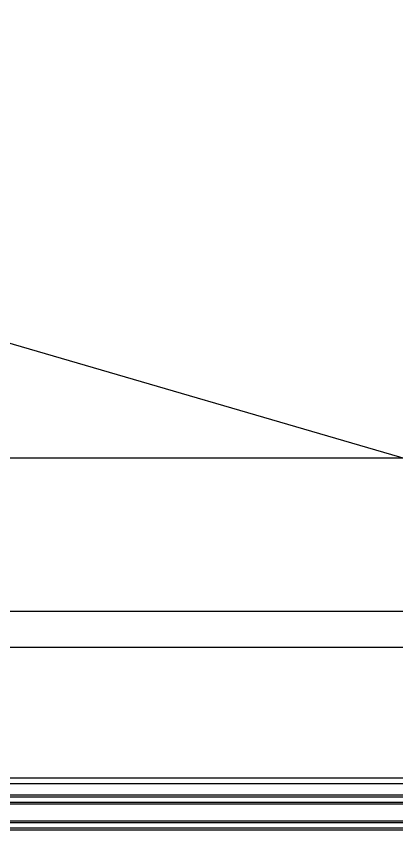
# Model space of a CAD drawing. Extents: x -163002 to 22103, y -98847 to 51643.
# Drawn here: x -110962 to -110697, y 34538 to 35105 of the extents above; entities that cross this region are included whole.
import ezdxf

# ---------------------------------------------------------------- set-up
doc = ezdxf.new("R2010")
doc.units = 0
doc.header["$LTSCALE"] = 1000
doc.header["$MEASUREMENT"] = 0
doc.layers.get('0').update_dxf_attribs({"linetype": 'CONTINUOUS'})
doc.layers.add('S2108a$0$AR-03-001-4$0$hatch', color=8, linetype='CONTINUOUS')
doc.layers.add('S2108a$0$glass-p', color=1, linetype='CONTINUOUS')

# ---------------------------------------------------------------- blocks, each defined once
blk = doc.blocks.new('S2108a')
at = {"layer": 'S2108a$0$AR-03-001-4$0$hatch'}
blk.add_lwpolyline([(-108796.9, 34797.1), (-111653.9, 34797.1)], dxfattribs=at)
at = {"layer": 'S2108a$0$glass-p'}
for p, q in [((-110375.137, 34704.537), (-111749.895, 35105.045)), ((-110434.897, 34690.106), (-111749.895, 34690.106)), ((-110434.897, 34665.106), (-111749.895, 34665.106)), ((-110314.897, 34574.106), (-111749.895, 34574.106)), ((-110314.897, 34570.106), (-111749.895, 34570.106)), ((-111749.895, 34561.106), (-110290.897, 34561.106)), ((-110290.897, 34557.106), (-111749.895, 34557.106)), ((-111749.895, 34543.106), (-110290.897, 34543.106)), ((-110290.897, 34539.106), (-111749.895, 34539.106))]:
    blk.add_line(p, q, dxfattribs=at)
for points in [[(-111749.895, 34556.106), (-110291.897, 34556.106), (-110290.897, 34557.106), (-110290.897, 34561.106), (-110291.897, 34562.106), (-111749.895, 34562.106)], [(-111749.895, 34538.106), (-110291.897, 34538.106), (-110290.897, 34539.106), (-110290.897, 34543.106), (-110291.897, 34544.106), (-111749.895, 34544.106)]]:
    blk.add_lwpolyline(points, dxfattribs=at)

msp = doc.modelspace()

# ---------------------------------------------------------------- block references
msp.add_blockref('S2108a', (0, 0))

doc.saveas('drawing.dxf')
